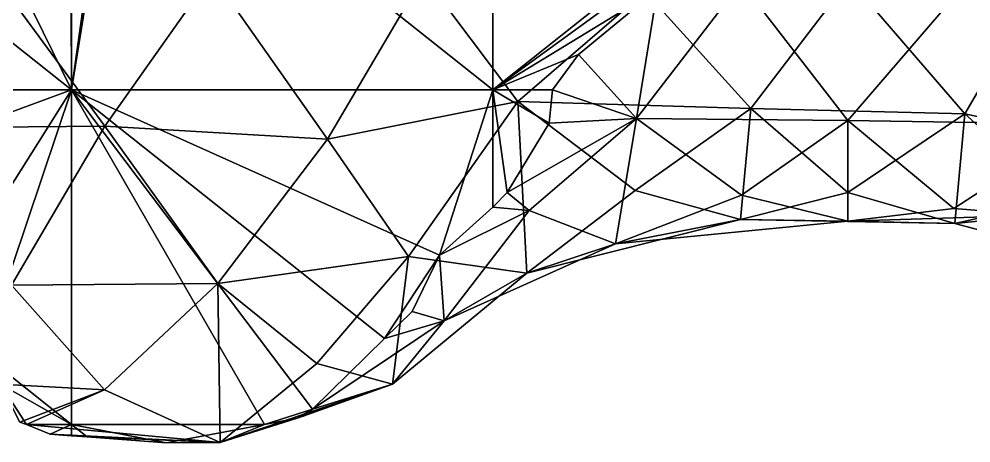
# Model space of a CAD drawing. Extents: x 290034 to 295698, y 4553723 to 4561693.
# Drawn here: x 295113.8 to 295226.7, y 4559029.8 to 4559080 of the extents above; entities that cross this region are included whole.
import ezdxf

# ---------------------------------------------------------------- set-up
doc = ezdxf.new("R2010")
doc.units = 0
doc.layers.add('Au_ppm_Pref_-_0_2', color=7, linetype='CONTINUOUS')

msp = doc.modelspace()

# ---------------------------------------------------------------- linework, layer by layer
at = {"layer": 'Au_ppm_Pref_-_0_2'}
for points in [[(295170, 4559071.65, 1921.98), (295125.69, 4559106.82, 1909.34), (295170, 4559111.34, 1915.57)], [(295201.39, 4559096.57, 1924), (295170, 4559071.65, 1921.98), (295170, 4559111.34, 1915.57)], [(295125.69, 4559106.82, 1909.34), (295120, 4559071.65, 1912.77), (295124.82, 4559105.99, 1909.29)], [(295125.69, 4559106.82, 1909.34), (295170, 4559071.65, 1921.98), (295120, 4559071.65, 1912.77)], [(295124.82, 4559105.99, 1909.29), (295120, 4559071.65, 1912.77), (295120, 4559102.52, 1908.84)], [(295119.87, 4559102.43, 1908.83), (295120, 4559071.65, 1912.77), (295109.82, 4559092.28, 1908.31)], [(295120, 4559071.65, 1912.77), (295119.87, 4559102.43, 1908.83), (295120, 4559102.52, 1908.84)], [(295170, 4559071.65, 1921.98), (295201.39, 4559096.57, 1924), (295195.45, 4559090.18, 1923.94)], [(295109.82, 4559092.28, 1908.31), (295120, 4559071.65, 1912.77), (295103.22, 4559084.97, 1908.05)], [(295170, 4559071.65, 1921.98), (295195.45, 4559090.18, 1923.94), (295189.53, 4559083.56, 1923.93)], [(295120, 4559071.65, 1912.77), (295100.12, 4559071.65, 1907.84), (295103.22, 4559084.97, 1908.05)], [(295101.12, 4559067.12, 1907.3), (295123.95, 4559067.33, 1905.55), (295110.75, 4559085.29, 1906.36)], [(295136.66, 4559085.33, 1905.24), (295110.75, 4559085.29, 1906.36), (295123.95, 4559067.33, 1905.55)], [(295150.36, 4559065.78, 1905.69), (295136.66, 4559085.33, 1905.24), (295123.95, 4559067.33, 1905.55)], [(295150.36, 4559065.78, 1905.69), (295161.77, 4559085.14, 1905.72), (295136.66, 4559085.33, 1905.24)], [(295161.77, 4559085.14, 1905.72), (295150.36, 4559065.78, 1905.69), (295172.96, 4559070.28, 1907)], [(295172.96, 4559070.28, 1907), (295188.08, 4559083.31, 1905.78), (295161.77, 4559085.14, 1905.72)], [(295212.29, 4559084.73, 1904.98), (295188.08, 4559083.31, 1905.78), (295200.62, 4559069.44, 1907.57)], [(295226.6, 4559084.82, 1924.16), (295212.12, 4559067.99, 1922.61), (295199.44, 4559084.37, 1923.85)], [(295200.62, 4559069.44, 1907.57), (295225.99, 4559068.79, 1906.97), (295212.29, 4559084.73, 1904.98)], [(295240.09, 4559067.59, 1923.48), (295212.12, 4559067.99, 1922.61), (295226.6, 4559084.82, 1924.16)], [(295235.55, 4559085.14, 1903.88), (295212.29, 4559084.73, 1904.98), (295225.99, 4559068.79, 1906.97)], [(295247.36, 4559064.21, 1905.6), (295235.55, 4559085.14, 1903.88), (295225.99, 4559068.79, 1906.97)], [(295248.96, 4559083.53, 1924.73), (295240.09, 4559067.59, 1923.48), (295226.6, 4559084.82, 1924.16)], [(295180.16, 4559075.85, 1923.38), (295170, 4559071.65, 1921.98), (295189.53, 4559083.56, 1923.93)], [(295187.04, 4559068.24, 1922.59), (295180.16, 4559075.85, 1923.38), (295189.53, 4559083.56, 1923.93)], [(295187.04, 4559068.24, 1922.59), (295189.53, 4559083.56, 1923.93), (295199.44, 4559084.37, 1923.85)], [(295212.12, 4559067.99, 1922.61), (295187.04, 4559068.24, 1922.59), (295199.44, 4559084.37, 1923.85)], [(295172.96, 4559070.28, 1907), (295200.62, 4559069.44, 1907.57), (295188.08, 4559083.31, 1905.78)], [(295177.07, 4559071.65, 1923.52), (295170, 4559071.65, 1921.98), (295180.16, 4559075.85, 1923.38)], [(295177.07, 4559071.65, 1923.52), (295180.16, 4559075.85, 1923.38), (295187.04, 4559068.24, 1922.59)], [(295120, 4559071.65, 1912.77), (295100.14, 4559064.32, 1907.83), (295100.12, 4559071.65, 1907.84)], [(295100.14, 4559064.32, 1907.83), (295120, 4559071.65, 1912.77), (295104.69, 4559047.42, 1908.94)], [(295120, 4559071.65, 1912.77), (295109.43, 4559040.35, 1910.11), (295104.69, 4559047.42, 1908.94)], [(295120, 4559071.65, 1912.77), (295120, 4559031.97, 1912.72), (295109.43, 4559040.35, 1910.11)], [(295157.14, 4559042.17, 1919.62), (295148.6, 4559033.78, 1918.02), (295120, 4559071.65, 1912.77)], [(295148.6, 4559033.78, 1918.02), (295142.88, 4559031.97, 1916.96), (295120, 4559071.65, 1912.77)], [(295142.88, 4559031.97, 1916.96), (295120, 4559031.97, 1912.72), (295120, 4559071.65, 1912.77)], [(295170, 4559071.65, 1921.98), (295163.66, 4559052.04, 1920.82), (295120, 4559071.65, 1912.77)], [(295120, 4559071.65, 1912.77), (295163.66, 4559052.04, 1920.82), (295157.14, 4559042.17, 1919.62)], [(295170, 4559071.65, 1921.98), (295170, 4559057.73, 1921.98), (295163.66, 4559052.04, 1920.82)], [(295170, 4559057.73, 1921.98), (295170, 4559071.65, 1921.98), (295171.7, 4559059.48, 1922.35)], [(295171.7, 4559059.48, 1922.35), (295170, 4559071.65, 1921.98), (295176.69, 4559067.68, 1923.44)], [(295176.69, 4559067.68, 1923.44), (295170, 4559071.65, 1921.98), (295177.07, 4559071.65, 1923.52)], [(295176.69, 4559067.68, 1923.44), (295177.07, 4559071.65, 1923.52), (295187.04, 4559068.24, 1922.59)], [(295172.96, 4559070.28, 1907), (295150.36, 4559065.78, 1905.69), (295159.97, 4559051.87, 1908.14)], [(295159.97, 4559051.87, 1908.14), (295174.04, 4559049.91, 1912.61), (295172.96, 4559070.28, 1907)], [(295172.96, 4559070.28, 1907), (295174.04, 4559049.91, 1912.61), (295186.9, 4559059.71, 1909.94)], [(295172.96, 4559070.28, 1907), (295186.9, 4559059.71, 1909.94), (295200.62, 4559069.44, 1907.57)], [(295200.62, 4559069.44, 1907.57), (295186.9, 4559059.71, 1909.94), (295199.37, 4559056.27, 1913.24)], [(295200.62, 4559069.44, 1907.57), (295199.37, 4559056.27, 1913.24), (295212.1, 4559059.46, 1909.85)], [(295200.62, 4559069.44, 1907.57), (295212.1, 4559059.46, 1909.85), (295225.99, 4559068.79, 1906.97)], [(295224.8, 4559055.79, 1913.2), (295225.99, 4559068.79, 1906.97), (295212.1, 4559059.46, 1909.85)], [(295224.8, 4559055.79, 1913.2), (295237.3, 4559058.6, 1909.57), (295225.99, 4559068.79, 1906.97)], [(295225.99, 4559068.79, 1906.97), (295237.3, 4559058.6, 1909.57), (295247.36, 4559064.21, 1905.6)], [(295171.7, 4559059.48, 1922.35), (295176.69, 4559067.68, 1923.44), (295187.04, 4559068.24, 1922.59)], [(295174.3, 4559057.35, 1921.71), (295171.7, 4559059.48, 1922.35), (295187.04, 4559068.24, 1922.59)], [(295187.04, 4559068.24, 1922.59), (295184.54, 4559053.4, 1917.95), (295174.3, 4559057.35, 1921.71)], [(295184.54, 4559053.4, 1917.95), (295187.04, 4559068.24, 1922.59), (295199.5, 4559059.15, 1921.11)], [(295199.5, 4559059.15, 1921.11), (295187.04, 4559068.24, 1922.59), (295212.12, 4559067.99, 1922.61)], [(295212.12, 4559056.07, 1917.72), (295199.5, 4559059.15, 1921.11), (295212.12, 4559067.99, 1922.61)], [(295240.09, 4559067.59, 1923.48), (295224.7, 4559057.56, 1921.64), (295212.12, 4559067.99, 1922.61)], [(295224.7, 4559057.56, 1921.64), (295212.12, 4559056.07, 1917.72), (295212.12, 4559067.99, 1922.61)], [(295101.12, 4559067.12, 1907.3), (295112.89, 4559048.51, 1907.15), (295123.95, 4559067.33, 1905.55)], [(295112.89, 4559048.51, 1907.15), (295137.34, 4559048.68, 1906.3), (295123.95, 4559067.33, 1905.55)], [(295137.34, 4559048.68, 1906.3), (295150.36, 4559065.78, 1905.69), (295123.95, 4559067.33, 1905.55)], [(295240.09, 4559067.59, 1923.48), (295234.66, 4559056.8, 1917.2), (295224.7, 4559057.56, 1921.64)], [(295137.34, 4559048.68, 1906.3), (295159.97, 4559051.87, 1908.14), (295150.36, 4559065.78, 1905.69)], [(295174.04, 4559049.91, 1912.61), (295199.37, 4559056.27, 1913.24), (295186.9, 4559059.71, 1909.94)], [(295170, 4559057.73, 1921.98), (295171.7, 4559059.48, 1922.35), (295174.3, 4559057.35, 1921.71)], [(295212.12, 4559056.07, 1917.72), (295184.54, 4559053.4, 1917.95), (295199.5, 4559059.15, 1921.11)], [(295224.8, 4559055.79, 1913.2), (295212.1, 4559059.46, 1909.85), (295199.37, 4559056.27, 1913.24)], [(295224.8, 4559055.79, 1913.2), (295249.55, 4559049.24, 1912.5), (295237.3, 4559058.6, 1909.57)], [(295170, 4559057.73, 1921.98), (295174.3, 4559057.35, 1921.71), (295163.66, 4559052.04, 1920.82)], [(295224.7, 4559057.56, 1921.64), (295234.66, 4559056.8, 1917.2), (295212.12, 4559056.07, 1917.72)], [(295164.22, 4559044.25, 1918.84), (295163.66, 4559052.04, 1920.82), (295174.3, 4559057.35, 1921.71)], [(295184.54, 4559053.4, 1917.95), (295164.22, 4559044.25, 1918.84), (295174.3, 4559057.35, 1921.71)], [(295234.66, 4559056.8, 1917.2), (295224.8, 4559055.79, 1913.2), (295212.12, 4559056.07, 1917.72)], [(295234.66, 4559056.8, 1917.2), (295249.55, 4559049.24, 1912.5), (295224.8, 4559055.79, 1913.2)], [(295199.37, 4559056.27, 1913.24), (295174.04, 4559049.91, 1912.61), (295184.54, 4559053.4, 1917.95)], [(295199.37, 4559056.27, 1913.24), (295184.54, 4559053.4, 1917.95), (295212.12, 4559056.07, 1917.72)], [(295224.8, 4559055.79, 1913.2), (295199.37, 4559056.27, 1913.24), (295212.12, 4559056.07, 1917.72)], [(295184.54, 4559053.4, 1917.95), (295174.04, 4559049.91, 1912.61), (295164.22, 4559044.25, 1918.84)], [(295159.97, 4559051.87, 1908.14), (295137.34, 4559048.68, 1906.3), (295149.11, 4559039.19, 1909.04)], [(295149.11, 4559039.19, 1909.04), (295158.1, 4559036.75, 1912.46), (295159.97, 4559051.87, 1908.14)], [(295157.14, 4559042.17, 1919.62), (295163.66, 4559052.04, 1920.82), (295160.41, 4559045.37, 1920.22)], [(295159.97, 4559051.87, 1908.14), (295158.1, 4559036.75, 1912.46), (295174.04, 4559049.91, 1912.61)], [(295164.22, 4559044.25, 1918.84), (295160.41, 4559045.37, 1920.22), (295163.66, 4559052.04, 1920.82)], [(295174.04, 4559049.91, 1912.61), (295158.1, 4559036.75, 1912.46), (295164.22, 4559044.25, 1918.84)], [(295123.91, 4559036.09, 1908), (295112.89, 4559048.51, 1907.15), (295111.58, 4559036.76, 1910.75)], [(295123.91, 4559036.09, 1908), (295137.34, 4559048.68, 1906.3), (295112.89, 4559048.51, 1907.15)], [(295137.34, 4559048.68, 1906.3), (295123.91, 4559036.09, 1908), (295137.63, 4559029.84, 1912.11)], [(295137.34, 4559048.68, 1906.3), (295137.63, 4559029.84, 1912.11), (295149.11, 4559039.19, 1909.04)], [(295164.22, 4559044.25, 1918.84), (295157.14, 4559042.17, 1919.62), (295160.41, 4559045.37, 1920.22)], [(295158.1, 4559036.75, 1912.46), (295148.6, 4559033.78, 1918.02), (295164.22, 4559044.25, 1918.84)], [(295164.22, 4559044.25, 1918.84), (295148.6, 4559033.78, 1918.02), (295157.14, 4559042.17, 1919.62)], [(295109.43, 4559040.35, 1910.11), (295120, 4559031.97, 1912.72), (295111.58, 4559036.76, 1910.75)], [(295149.11, 4559039.19, 1909.04), (295137.63, 4559029.84, 1912.11), (295158.1, 4559036.75, 1912.46)], [(295113.86, 4559032.25, 1911.47), (295111.58, 4559036.76, 1910.75), (295114.66, 4559031.97, 1911.65)], [(295111.58, 4559036.76, 1910.75), (295120, 4559031.97, 1912.72), (295114.66, 4559031.97, 1911.65)], [(295113.86, 4559032.25, 1911.47), (295123.91, 4559036.09, 1908), (295111.58, 4559036.76, 1910.75)], [(295114.66, 4559031.97, 1911.65), (295123.91, 4559036.09, 1908), (295113.86, 4559032.25, 1911.47)], [(295137.63, 4559029.84, 1912.11), (295123.91, 4559036.09, 1908), (295114.66, 4559031.97, 1911.65)], [(295158.1, 4559036.75, 1912.46), (295137.63, 4559029.84, 1912.11), (295146.79, 4559032.72, 1917.68)], [(295158.1, 4559036.75, 1912.46), (295146.79, 4559032.72, 1917.68), (295147.49, 4559032.95, 1917.82)], [(295158.1, 4559036.75, 1912.46), (295147.49, 4559032.95, 1917.82), (295148.6, 4559033.78, 1918.02)], [(295148.6, 4559033.78, 1918.02), (295146.79, 4559032.72, 1917.68), (295142.88, 4559031.97, 1916.96)], [(295148.6, 4559033.78, 1918.02), (295147.49, 4559032.95, 1917.82), (295146.79, 4559032.72, 1917.68)], [(295137.63, 4559029.84, 1912.11), (295142.88, 4559031.97, 1916.96), (295146.79, 4559032.72, 1917.68)], [(295120, 4559031.97, 1912.72), (295117.47, 4559030.82, 1912.38), (295114.66, 4559031.97, 1911.65)], [(295137.63, 4559029.84, 1912.11), (295114.66, 4559031.97, 1911.65), (295117.47, 4559030.82, 1912.38)], [(295120, 4559031.97, 1912.72), (295120, 4559030.63, 1912.92), (295117.47, 4559030.82, 1912.38)], [(295120, 4559030.63, 1912.92), (295120, 4559031.97, 1912.72), (295121.85, 4559030.5, 1913.21)], [(295131.23, 4559029.79, 1915.03), (295120, 4559031.97, 1912.72), (295142.88, 4559031.97, 1916.96)], [(295121.85, 4559030.5, 1913.21), (295120, 4559031.97, 1912.72), (295131.23, 4559029.79, 1915.03)], [(295137.63, 4559029.84, 1912.11), (295131.23, 4559029.79, 1915.03), (295142.88, 4559031.97, 1916.96)], [(295137.63, 4559029.84, 1912.11), (295117.47, 4559030.82, 1912.38), (295120, 4559030.63, 1912.92)], [(295137.63, 4559029.84, 1912.11), (295120, 4559030.63, 1912.92), (295121.85, 4559030.5, 1913.21)], [(295137.63, 4559029.84, 1912.11), (295121.85, 4559030.5, 1913.21), (295131.23, 4559029.79, 1915.03)]]:
    msp.add_3dface(points, dxfattribs=at)

doc.saveas('drawing.dxf')
